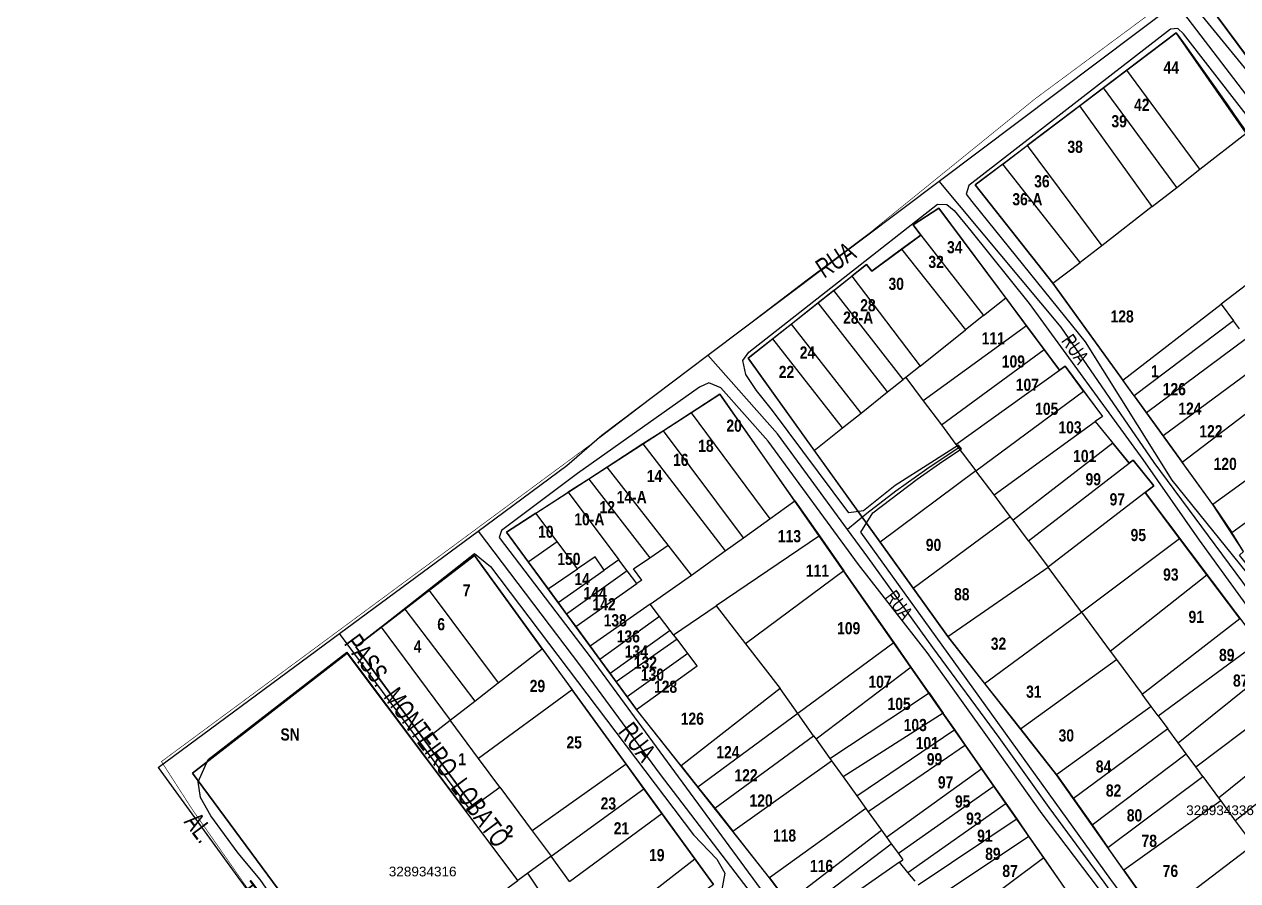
# Model space of a CAD drawing. Extents: x 206155 to 208014, y 4847439 to 4850017.
# Drawn here: x 206932.2 to 207182.6, y 4848322.2 to 4848498.9 of the extents above; entities that cross this region are included whole.
import ezdxf
from ezdxf.enums import TextEntityAlignment as Align

# ---------------------------------------------------------------- set-up
doc = ezdxf.new("R2010")
doc.units = 0
doc.header["$LTSCALE"] = 1.5
doc.header["$MEASUREMENT"] = 0
for name, color, linetype in [('CD-MALHA-LOTES', 40, 'CONTINUOUS'), ('CD_TXT_QUADRA', 7, 'CONTINUOUS'), ('LM-LIM-SETOR-FISCAL', 7, 'CONTINUOUS'), ('RU-QUADRAS', 6, 'CONTINUOUS'), ('SV-EIXO-RUA-N-PAV', 6, 'CONTINUOUS'), ('SV-RUA-NAO-PAV-S-GUIA-C-GUIA', 7, 'CONTINUOUS'), ('SV-RUA-PAVIM-S-GUIA-C-GUIA', 7, 'CONTINUOUS'), ('SV-TXT-RUA-N-PAV-S-GUIA-C-GUIA', 7, 'CONTINUOUS'), ('Th_NmrPort', 7, 'CONTINUOUS')]:
    doc.layers.add(name, color=color, linetype=linetype)
doc.styles.add('3289-34-2D_TXT$0$ARIAL', font='ARIAL.TTF')
doc.styles.add('ARIAL', font='ARIAL.TTF')
doc.styles.get("Standard").update_dxf_attribs({"font": 'swisscbo.ttf'})
doc.linetypes.add('Limite', pattern='A,20,-3,[130,ltypeshp.shx,S=6.35,R=0,X=0,Y=0],-3,20', length=46)

msp = doc.modelspace()

# ---------------------------------------------------------------- linework, layer by layer
at = {"layer": 'CD-MALHA-LOTES', "linetype": 'Continuous'}
for p, q in [((207159.67, 4848489.38), (207154.89, 4848485.77)), ((207174.76, 4848468.93), (207159.67, 4848489.38)), ((207154.89, 4848485.77), (207149.97, 4848482.04)), ((207169.99, 4848465.21), (207154.89, 4848485.77)), ((207149.97, 4848482.04), (207139.12, 4848473.83)), ((207164.93, 4848461.27), (207149.97, 4848482.04)), ((207174.76, 4848468.93), (207184.32, 4848476.38)), ((207134.08, 4848470.02), (207139.12, 4848473.83)), ((207139.12, 4848473.83), (207154.54, 4848453.17)), ((207150.09, 4848449.7), (207134.08, 4848470.02)), ((207169.99, 4848465.21), (207174.76, 4848468.93)), ((207164.93, 4848461.27), (207169.99, 4848465.21)), ((207164.93, 4848461.27), (207154.54, 4848453.17)), ((207198.5, 4848456), (207179.17, 4848441.08)), ((207117.16, 4848455.37), (207113.19, 4848452.45)), ((207117.16, 4848455.37), (207130.11, 4848438.76)), ((207154.54, 4848453.17), (207150.09, 4848449.7)), ((207113.19, 4848452.45), (207126.41, 4848435.8)), ((207144.41, 4848445.43), (207150.09, 4848449.7)), ((207099.23, 4848443.91), (207102.96, 4848446.86)), ((207102.96, 4848446.86), (207117.05, 4848428.34)), ((207099.23, 4848443.91), (207096.02, 4848441.37)), ((207113.52, 4848425.54), (207099.23, 4848443.91)), ((207144.41, 4848445.43), (207158.88, 4848425.41)), ((207096.02, 4848441.37), (207090.48, 4848437)), ((207110.32, 4848422.99), (207096.02, 4848441.37)), ((207130.11, 4848438.76), (207134.69, 4848442.41)), ((207139, 4848436.62), (207134.69, 4848442.41)), ((207158.88, 4848425.41), (207179.17, 4848441.08)), ((207179.17, 4848441.08), (207181.69, 4848437.7)), ((207130.11, 4848438.76), (207126.41, 4848435.8)), ((207090.48, 4848437), (207086.66, 4848433.98)), ((207104.86, 4848418.63), (207090.48, 4848437)), ((207117.05, 4848428.34), (207126.41, 4848435.8)), ((207139, 4848436.62), (207117.66, 4848421.18)), ((207142.65, 4848431.73), (207139, 4848436.62)), ((207181.69, 4848437.7), (207161.22, 4848422.17)), ((207182.93, 4848436.03), (207181.69, 4848437.7)), ((207101.02, 4848415.57), (207086.66, 4848433.98)), ((207184.4, 4848434.05), (207163.73, 4848418.7)), ((207121.41, 4848416.19), (207142.65, 4848431.73)), ((207145.81, 4848427.49), (207142.65, 4848431.73)), ((207117.05, 4848428.34), (207114.06, 4848425.96)), ((207187.95, 4848429.29), (207167.15, 4848413.96)), ((207114.06, 4848425.96), (207113.52, 4848425.54)), ((207114.06, 4848425.96), (207117.66, 4848421.18)), ((207124.43, 4848412.18), (207145.81, 4848427.49)), ((207110.32, 4848422.99), (207113.52, 4848425.54)), ((207128.55, 4848406.7), (207150.74, 4848423.18)), ((207150.74, 4848423.18), (207154.64, 4848417.95)), ((207161.22, 4848422.17), (207158.88, 4848425.41)), ((207171.12, 4848408.48), (207191.71, 4848424.24)), ((207104.86, 4848418.63), (207110.32, 4848422.99)), ((207117.66, 4848421.18), (207121.41, 4848416.19)), ((207161.22, 4848422.17), (207163.73, 4848418.7)), ((207069.77, 4848418.68), (207064.07, 4848415)), ((207069.77, 4848418.68), (207086.03, 4848396.79)), ((207101.02, 4848415.57), (207104.86, 4848418.63)), ((207163.73, 4848418.7), (207167.15, 4848413.96)), ((207095.18, 4848410.92), (207101.02, 4848415.57)), ((207121.41, 4848416.19), (207124.43, 4848412.18)), ((207132.31, 4848401.76), (207153.18, 4848416.88)), ((207154.64, 4848417.95), (207153.18, 4848416.88)), ((207153.18, 4848416.88), (207156.81, 4848412.43)), ((207064.07, 4848415), (207059.84, 4848412.26)), ((207080.62, 4848392.91), (207064.07, 4848415)), ((207167.15, 4848413.96), (207171.12, 4848408.48)), ((207197.74, 4848414.48), (207177.42, 4848399.76)), ((207059.84, 4848412.26), (207052.44, 4848407.48)), ((207059.84, 4848412.26), (207076.84, 4848390.19)), ((207095.18, 4848410.92), (207108.76, 4848392)), ((207124.43, 4848412.18), (207128.55, 4848406.7)), ((207156.81, 4848412.43), (207136.21, 4848396.51)), ((207160.19, 4848408.28), (207156.81, 4848412.43)), ((207139.4, 4848392.28), (207160.19, 4848408.28)), ((207177.42, 4848399.76), (207171.12, 4848408.48)), ((207181.33, 4848393.98), (207201.82, 4848408.92)), ((207052.44, 4848407.48), (207048.65, 4848405.03)), ((207065.04, 4848391.39), (207052.44, 4848407.48)), ((207128.55, 4848406.7), (207108.76, 4848392)), ((207132.31, 4848401.76), (207128.55, 4848406.7)), ((207048.65, 4848405.03), (207044.42, 4848402.29)), ((207048.65, 4848405.03), (207061.25, 4848388.79)), ((207163.48, 4848402.23), (207165.27, 4848403.61)), ((207037.76, 4848397.98), (207044.42, 4848402.29)), ((207044.42, 4848402.29), (207054.88, 4848388.37)), ((207135.63, 4848397.29), (207132.31, 4848401.76)), ((207163.48, 4848402.23), (207143.5, 4848386.91)), ((207170.58, 4848392.78), (207163.48, 4848402.23)), ((207086.03, 4848396.79), (207091.2, 4848400.51)), ((207091.2, 4848400.51), (207096.27, 4848393.32)), ((207042.13, 4848392.14), (207037.76, 4848397.98)), ((207080.62, 4848392.91), (207086.03, 4848396.79)), ((207115.58, 4848382.49), (207135.63, 4848397.29)), ((207136.21, 4848396.51), (207135.63, 4848397.29)), ((207139.4, 4848392.28), (207136.21, 4848396.51)), ((207096.27, 4848393.32), (207074.98, 4848378.86)), ((207096.27, 4848393.32), (207101.3, 4848386.12)), ((207183.79, 4848390.05), (207181.33, 4848393.98)), ((207036.19, 4848387.96), (207042.13, 4848392.14)), ((207046.35, 4848386.5), (207042.13, 4848392.14)), ((207061.25, 4848388.79), (207065.04, 4848391.39)), ((207069.89, 4848385.2), (207065.04, 4848391.39)), ((207076.84, 4848390.19), (207080.62, 4848392.91)), ((207108.76, 4848392), (207115.58, 4848382.49)), ((207139.4, 4848392.28), (207143.42, 4848386.85)), ((207150.41, 4848377.64), (207170.58, 4848392.78)), ((207176.21, 4848385.29), (207170.58, 4848392.78)), ((207050, 4848388.95), (207046.35, 4848386.5)), ((207051.86, 4848386.25), (207050, 4848388.95)), ((207054.88, 4848388.37), (207051.86, 4848386.25)), ((207056.59, 4848386.1), (207054.88, 4848388.37)), ((207057.89, 4848386.48), (207061.25, 4848388.79)), ((207069.89, 4848385.2), (207076.84, 4848390.19)), ((207036.19, 4848387.96), (207040.26, 4848382.41)), ((207040.26, 4848382.41), (207046.35, 4848386.5)), ((207042.35, 4848379.56), (207051.86, 4848386.25)), ((207056.59, 4848386.1), (207044.09, 4848377.17)), ((207058.58, 4848383.45), (207056.59, 4848386.1)), ((207059.59, 4848384.17), (207057.89, 4848386.48)), ((207101.3, 4848386.12), (207081.01, 4848371.03)), ((207111.65, 4848371.28), (207101.3, 4848386.12)), ((207122.74, 4848372.51), (207143.42, 4848386.85)), ((207143.5, 4848386.91), (207143.42, 4848386.85)), ((207150.31, 4848377.56), (207143.42, 4848386.85)), ((207045.99, 4848374.58), (207058.58, 4848383.45)), ((207059.59, 4848384.17), (207058.58, 4848383.45)), ((207061.32, 4848379.21), (207069.89, 4848385.2)), ((207156.28, 4848369.51), (207176.21, 4848385.29)), ((207182.99, 4848376.26), (207176.21, 4848385.29)), ((207015.7, 4848382.02), (207010.73, 4848378.2)), ((207015.7, 4848382.02), (207029.97, 4848362.95)), ((207040.26, 4848382.41), (207042.35, 4848379.56)), ((207115.58, 4848382.49), (207122.74, 4848372.51)), ((207010.73, 4848378.2), (207005.86, 4848374.47)), ((207010.73, 4848378.2), (207025.15, 4848359.2)), ((207042.35, 4848379.56), (207044.09, 4848377.17)), ((207061.32, 4848379.21), (207048.93, 4848370.56)), ((207063.29, 4848376.64), (207061.32, 4848379.21)), ((207066.16, 4848372.9), (207074.98, 4848378.86)), ((207074.98, 4848378.86), (207081.01, 4848371.03)), ((207044.09, 4848377.17), (207045.99, 4848374.58)), ((207063.29, 4848376.64), (207050.95, 4848367.8)), ((207065.48, 4848373.77), (207063.29, 4848376.64)), ((207130.35, 4848362.85), (207150.31, 4848377.56)), ((207150.31, 4848377.56), (207150.41, 4848377.64)), ((207150.31, 4848377.56), (207156.28, 4848369.51)), ((207162.87, 4848360.61), (207182.99, 4848376.26)), ((207005.86, 4848374.47), (207000.59, 4848370.43)), ((207005.86, 4848374.47), (207020.09, 4848355.26)), ((207045.99, 4848374.58), (207048.93, 4848370.56)), ((207065.48, 4848373.77), (207053.05, 4848364.92)), ((207066.16, 4848372.9), (207065.48, 4848373.77)), ((207048.93, 4848370.56), (207050.95, 4848367.8)), ((207066.87, 4848371.96), (207054.33, 4848363.18)), ((207066.87, 4848371.96), (207066.16, 4848372.9)), ((207069.13, 4848369.01), (207066.87, 4848371.96)), ((207081.01, 4848371.03), (207088.13, 4848361.78)), ((207111.65, 4848371.28), (207091.78, 4848356.65)), ((207115.18, 4848366.24), (207111.65, 4848371.28)), ((207122.74, 4848372.51), (207130.35, 4848362.85)), ((207166.18, 4848356.14), (207186.69, 4848371.32)), ((207023.38, 4848336.41), (206998.79, 4848369.13)), ((207000.59, 4848370.43), (207014.78, 4848351.13)), ((207029.97, 4848362.95), (207039.05, 4848370.01)), ((207039.05, 4848370.01), (207045.22, 4848361.52)), ((207069.13, 4848369.01), (207056.57, 4848360.11)), ((207071.03, 4848366.52), (207069.13, 4848369.01)), ((207156.28, 4848369.51), (207157.54, 4848367.81)), ((207050.95, 4848367.8), (207053.05, 4848364.92)), ((207058.53, 4848357.5), (207071.03, 4848366.52)), ((207115.18, 4848366.24), (207095.55, 4848351.35)), ((207118.88, 4848360.92), (207115.18, 4848366.24)), ((207137.75, 4848353.47), (207157.54, 4848367.81)), ((207157.54, 4848367.81), (207162.87, 4848360.61)), ((207170.26, 4848350.59), (207190.22, 4848366.64)), ((207053.05, 4848364.92), (207054.33, 4848363.18)), ((207054.33, 4848363.18), (207056.57, 4848360.11)), ((207025.15, 4848359.2), (207029.97, 4848362.95)), ((207045.22, 4848361.52), (207025.91, 4848347.39)), ((207056.35, 4848346.2), (207045.22, 4848361.52)), ((207088.13, 4848361.78), (207067.7, 4848345.89)), ((207091.78, 4848356.65), (207088.13, 4848361.78)), ((207098.4, 4848347.35), (207118.88, 4848360.92)), ((207118.88, 4848360.92), (207121.82, 4848356.72)), ((207130.35, 4848362.85), (207137.75, 4848353.47)), ((207164.73, 4848358.1), (207162.87, 4848360.61)), ((207173.9, 4848345.64), (207194.37, 4848361.11)), ((207020.09, 4848355.26), (207025.15, 4848359.2)), ((207164.73, 4848358.1), (207145.19, 4848344.03)), ((207166.18, 4848356.14), (207164.73, 4848358.1)), ((207067.7, 4848345.89), (207058.53, 4848357.5)), ((207091.78, 4848356.65), (207071.19, 4848341.48)), ((207095.06, 4848352.04), (207091.78, 4848356.65)), ((207121.82, 4848356.72), (207101.13, 4848343.58)), ((207124.18, 4848353.33), (207121.82, 4848356.72)), ((207166.18, 4848356.14), (207168.13, 4848353.49)), ((207178.6, 4848339.25), (207198.61, 4848355.46)), ((207014.78, 4848351.13), (207020.09, 4848355.26)), ((207025.91, 4848347.39), (207020.09, 4848355.26)), ((207103.98, 4848339.64), (207124.18, 4848353.33)), ((207126.42, 4848350.13), (207124.18, 4848353.33)), ((207137.75, 4848353.47), (207145.19, 4848344.03)), ((207168.13, 4848353.49), (207148.66, 4848339.13)), ((207170.26, 4848350.59), (207168.13, 4848353.49)), ((207014.78, 4848351.13), (207024.8, 4848337.5)), ((207074.66, 4848337.09), (207095.06, 4848352.04)), ((207095.06, 4848352.04), (207095.55, 4848351.35)), ((207095.55, 4848351.35), (207098.4, 4848347.35)), ((207171.92, 4848348.34), (207170.26, 4848350.59)), ((207202.34, 4848350.49), (207182.07, 4848334.52)), ((207126.42, 4848350.13), (207106.32, 4848336.4)), ((207129.79, 4848345.31), (207126.42, 4848350.13)), ((207152.51, 4848333.67), (207171.92, 4848348.34)), ((207173.9, 4848345.64), (207171.92, 4848348.34)), ((207030.29, 4848341.48), (207025.91, 4848347.39)), ((207056.35, 4848346.2), (207036.98, 4848332.45)), ((207060.04, 4848341.12), (207056.35, 4848346.2)), ((207067.7, 4848345.89), (207071.19, 4848341.48)), ((207078.4, 4848332.36), (207098.74, 4848346.88)), ((207098.4, 4848347.35), (207098.74, 4848346.88)), ((207098.74, 4848346.88), (207101.13, 4848343.58)), ((207175.35, 4848343.67), (207173.9, 4848345.64)), ((207101.13, 4848343.58), (207103.98, 4848339.64)), ((207110.13, 4848331.13), (207129.79, 4848345.31)), ((207132.31, 4848341.69), (207129.79, 4848345.31)), ((207155.79, 4848329.02), (207175.35, 4848343.67)), ((207175.35, 4848343.67), (207178.6, 4848339.25)), ((207024.8, 4848337.5), (207030.29, 4848341.48)), ((207030.29, 4848341.48), (207036.98, 4848332.45)), ((207040.87, 4848327.19), (207060.04, 4848341.12)), ((207063.76, 4848336), (207060.04, 4848341.12)), ((207071.19, 4848341.48), (207074.66, 4848337.09)), ((207132.31, 4848341.69), (207112.54, 4848327.8)), ((207134.79, 4848338.14), (207132.31, 4848341.69)), ((207103.98, 4848339.64), (207105.86, 4848337.04)), ((207114.47, 4848323.88), (207134.79, 4848338.14)), ((207137.04, 4848334.92), (207134.79, 4848338.14)), ((207148.66, 4848339.13), (207152.51, 4848333.67)), ((207179.07, 4848338.61), (207159.09, 4848324.33)), ((207178.6, 4848339.25), (207179.07, 4848338.61)), ((207179.07, 4848338.61), (207182.07, 4848334.52)), ((207023.38, 4848336.41), (207024.8, 4848337.5)), ((207034.02, 4848322.21), (207023.38, 4848336.41)), ((207044.7, 4848322.01), (207063.76, 4848336)), ((207070.54, 4848326.67), (207063.76, 4848336)), ((207074.66, 4848337.09), (207078.4, 4848332.36)), ((207105.86, 4848337.04), (207085.96, 4848322.78)), ((207105.86, 4848337.04), (207106.32, 4848336.4)), ((207106.32, 4848336.4), (207109.09, 4848332.58)), ((207137.04, 4848334.92), (207116.65, 4848321.24)), ((207139.48, 4848331.38), (207137.04, 4848334.92)), ((207152.51, 4848333.67), (207155.79, 4848329.02)), ((207182.07, 4848334.52), (207185.73, 4848329.54)), ((207036.98, 4848332.45), (207040.87, 4848327.19)), ((207085.96, 4848322.78), (207078.4, 4848332.36)), ((207089.72, 4848317.73), (207109.09, 4848332.58)), ((207109.09, 4848332.58), (207110.13, 4848331.13)), ((207110.13, 4848331.13), (207111.08, 4848329.79)), ((207119.37, 4848317.93), (207139.48, 4848331.38)), ((207142.56, 4848326.92), (207139.48, 4848331.38)), ((207091.65, 4848315.07), (207111.08, 4848329.79)), ((207111.08, 4848329.79), (207112.54, 4848327.8)), ((207159.09, 4848324.33), (207155.79, 4848329.02)), ((207166, 4848314.54), (207185.73, 4848329.54)), ((207040.87, 4848327.19), (207036.08, 4848323.71)), ((207044.7, 4848322.01), (207040.87, 4848327.19)), ((207051.93, 4848312.25), (207070.54, 4848326.67)), ((207074.37, 4848321.4), (207070.54, 4848326.67)), ((207112.76, 4848325.98), (207093.51, 4848312.56)), ((207112.54, 4848327.8), (207113.49, 4848326.49)), ((207112.76, 4848325.98), (207113.49, 4848326.49)), ((207114.47, 4848323.88), (207112.76, 4848325.98)), ((207123.59, 4848312.79), (207142.56, 4848326.92)), ((207148.45, 4848318.37), (207142.56, 4848326.92)), ((207036.08, 4848323.71), (207034.02, 4848322.21)), ((207049.6, 4848303.35), (207036.08, 4848323.71)), ((207116, 4848322.03), (207114.47, 4848323.88)), ((207159.09, 4848324.33), (207166, 4848314.54)), ((207031.96, 4848320.72), (207034.02, 4848322.21)), ((207085.96, 4848322.78), (207089.72, 4848317.73))]:
    msp.add_line(p, q, dxfattribs=at)
at = {"layer": 'CD-MALHA-LOTES', "linetype": 'Continuous', "flags": 128}
for points in [[(207184.52, 4848509.9), (207175.97, 4848503.65), (207184.76, 4848491.77)], [(207184.32, 4848476.38), (207169.88, 4848497.11), (207159.67, 4848489.38)], [(207134.08, 4848470.02), (207128.42, 4848465.73), (207144.41, 4848445.43)], [(207134.69, 4848442.41), (207120.88, 4848460.94), (207115.57, 4848457.49), (207117.16, 4848455.37)], [(207113.19, 4848452.45), (207107.06, 4848447.94), (207106, 4848449.26), (207102.96, 4848446.86)], [(207086.66, 4848433.98), (207081.54, 4848429.94), (207095.18, 4848410.92)], [(207150.74, 4848423.18), (207146.93, 4848428.3), (207145.81, 4848427.49)], [(207091.2, 4848400.51), (207075.69, 4848422.51), (207069.77, 4848418.68)], [(207165.27, 4848403.61), (207161.02, 4848408.92), (207160.19, 4848408.28)], [(207177.42, 4848399.76), (207177.69, 4848399.38), (207181.33, 4848393.98)], [(207037.76, 4848397.98), (207031.72, 4848394.08), (207036.19, 4848387.96)], [(207039.05, 4848370.01), (207025.09, 4848389.22), (207015.7, 4848382.02)], [(206998.79, 4848369.13), (206966.87, 4848344.37), (207015.46, 4848278.61)], [(207056.57, 4848360.11), (207057.9, 4848358.3), (207058.53, 4848357.5)], [(207145.19, 4848344.03), (207145.34, 4848343.84), (207148.66, 4848339.13)]]:
    msp.add_lwpolyline(points, dxfattribs=at)
at = {"layer": 'CD-MALHA-LOTES', "linetype": 'Continuous'}
for p in [(207096.02, 4848441.37), (207096.02, 4848441.37), (207064.07, 4848415), (207064.07, 4848415), (207052.44, 4848407.48), (207052.44, 4848407.48), (207069.89, 4848385.2), (207173.9, 4848345.64), (207114.47, 4848323.88)]:
    msp.add_point(p, dxfattribs=at)
at = {"layer": 'LM-LIM-SETOR-FISCAL', "linetype": 'Limite', "ltscale": 0.1, "const_width": 0.13, "flags": 128}
msp.add_lwpolyline([(207693.53, 4847579.56), (207661.03, 4847549.31), (207612.7, 4847504.12), (207608.58, 4847500.27), (207585.3, 4847478.55), (207576.34, 4847469.74), (207571.87, 4847465.34), (207556.36, 4847486.66), (207540.14, 4847507.78), (207531.85, 4847519.47), (207511.91, 4847545.61), (207506.17, 4847553.18), (207498.88, 4847562.81), (207463.75, 4847610.71), (207457.67, 4847619.01), (207440.44, 4847642.51), (207431.06, 4847656.73), (207427.79, 4847661.69), (207410.24, 4847685.38), (207400.06, 4847698.96), (207390.62, 4847713.26), (207368.81, 4847743.14), (207367.63, 4847745.51), (207365.1, 4847750.55), (207350.49, 4847771.92), (207340.01, 4847785.42), (207333.8, 4847793.43), (207328.91, 4847799.72), (207315.6, 4847819.35), (207310.76, 4847826.26), (207285.87, 4847860.83), (207260.72, 4847896.98), (207248.23, 4847915.4), (207242.67, 4847921.29), (207202.51, 4847892.47), (207193.03, 4847885.67), (207186.34, 4847883.83), (207169.47, 4847906.92), (207159.13, 4847921.36), (207145.03, 4847940.16), (207134.22, 4847955.66), (207130.37, 4847960.22), (207126.09, 4847965.9), (207111.59, 4847986.15), (207100.06, 4848001.48), (207090.77, 4848014.03), (207087.01, 4848019.05), (207075.04, 4848034.33), (207069.37, 4848045.04), (207069.26, 4848049.8), (207069.11, 4848053.33), (207066.5, 4848058.01), (207060.87, 4848065.4), (207031.95, 4848105.77), (207020.41, 4848120.82), (207005.92, 4848142.54), (206995.35, 4848155.22), (206982.67, 4848172.12), (206959.42, 4848202.77), (206955.58, 4848209.27), (206948.97, 4848217), (206956.28, 4848221.98), (206974.04, 4848236.91), (207015.88, 4848269.11), (207005.71, 4848281.99), (206987.16, 4848307.84), (206966.87, 4848336.83), (206960.49, 4848346.74), (207051.18, 4848413.73), (207093.59, 4848446.09), (207106.7, 4848455.88), (207140.72, 4848483.45), (207169.66, 4848504.88), (207261.26, 4848571.24), (207250.42, 4848586.92), (207233.64, 4848611.27), (207214.13, 4848640.25), (207199.66, 4848661.86), (207162.16, 4848719.72), (207148.67, 4848740.27), (207138.58, 4848756.16), (207114.21, 4848785.08), (207108.98, 4848791.97), (207099.68, 4848804.07), (207089.04, 4848833.89), (207075.28, 4848852.41), (207054.15, 4848879.42), (207034.07, 4848905.39), (207008.79, 4848936.89), (207002.49, 4848944.75), (206978.67, 4848976.02), (206968.98, 4848989.87), (206958.44, 4849004.76), (206966.26, 4849011.39), (206981.71, 4849023.09), (207002.58, 4849038.25), (207026.18, 4849059.14), (207039.09, 4849069.24), (207048.4, 4849077.1), (207033.93, 4849094.44), (207025.31, 4849104.91), (207019.34, 4849111.98), (206955.53, 4849187.19), (206739.99, 4849438.83), (206628.48, 4849357.79), (206159.3, 4849769.3), (206177.89, 4849842.97), (206311.32, 4849828.25), (206318.97, 4849888.04), (206376.86, 4849879.93), (206422.43, 4850015.06), (206474.48, 4850006.62), (206492.19, 4850011.1), (206819.81, 4849985.62), (206867.89, 4849970.66), (206761.86, 4849758.64), (206955.52, 4849737.17), (206981.38, 4849733.58), (207038.29, 4849725.23), (207070.29, 4849722.03), (207093.76, 4849719.89), (207136.42, 4849713.49), (207187.69, 4849706.67), (207206.03, 4849702.71), (207217.82, 4849703), (207238.05, 4849700.95), (207257.69, 4849697.98), (207277.63, 4849691.43), (207298.76, 4849680.12), (207307.69, 4849672.68), (207325.58, 4849647.34), (207339.6, 4849627.48), (207365.17, 4849591.27), (207375.36, 4849576.96), (207394.56, 4849549.23), (207402.02, 4849538.56), (207409.91, 4849527.9), (207417.58, 4849518.68), (207445.75, 4849483.09), (207461.51, 4849464.09), (207489.49, 4849426.56), (207512.94, 4849401.39), (207520.93, 4849386.71), (207524.83, 4849382.69), (207529.48, 4849377.88), (207540.69, 4849361.49), (207560.95, 4849335.89), (207577.23, 4849307.07), (207583.74, 4849297.42), (207628.15, 4849239.89), (207643.22, 4849219.05), (207658.02, 4849201.49), (207693.22, 4849158.83), (207705.61, 4849141.39), (207712.86, 4849133.84), (207725.65, 4849112.01), (207736.66, 4849084.67), (207739.33, 4849078.11), (207747.93, 4849059.71), (207757.22, 4849040.43), (207775.14, 4849006.28), (207791.99, 4848977.54), (207792.78, 4848975.77), (207795.96, 4848968.62), (207802.2, 4848960.18), (207825.03, 4848930.31), (207842.53, 4848910.15), (207856.41, 4848891.07), (207858.75, 4848886.94), (207866.81, 4848872.74), (207869.94, 4848867.11), (207871.77, 4848863.82), (207879.69, 4848853.91), (207882.92, 4848845.94), (207889.76, 4848830.42), (207897.96, 4848811.56), (207901.5, 4848803.37), (207910.93, 4848782.03), (207925.43, 4848746.58), (207927.76, 4848740.69), (207935.19, 4848724.84), (207938.98, 4848722.35), (207951.29, 4848714.3), (207953.61, 4848706.94), (207955.87, 4848700.21), (207959.42, 4848694.96), (207980.21, 4848656.63), (207983.23, 4848650.23), (207987.97, 4848639.65), (207991.98, 4848624.34), (207992.34, 4848618.14), (207992.71, 4848609.76), (207992.35, 4848598.91), (207989.51, 4848588.21), (207986.21, 4848576.49), (207981.13, 4848552.93), (207979.22, 4848544.32), (207974.12, 4848527.55), (207970.47, 4848512.96), (207968.53, 4848505.21), (207962.87, 4848484.57), (207961.77, 4848475.9), (207962.44, 4848471.73), (207962.76, 4848468.22), (207963.58, 4848460.32), (207965.62, 4848437.71), (207970.3, 4848417.74), (207973.97, 4848405.11), (207979.52, 4848388.8), (207983.37, 4848372.15), (207985.88, 4848361.34), (207994.8, 4848328.69), (207998.94, 4848313.63), (208000.94, 4848308.61), (208001.28, 4848301.24), (208004.29, 4848290.86), (208006.08, 4848286.4), (208007.64, 4848282.49), (208010.65, 4848271.5), (208010.53, 4848262.57), (208009.71, 4848251.17), (208006.89, 4848242.28), (208002.27, 4848228.55), (207997.36, 4848212.8), (207991.07, 4848194.77), (207987.4, 4848183.31), (207984.51, 4848174.56), (207981.76, 4848167.44), (207976.41, 4848152.41), (207973.09, 4848141.61), (207967.4, 4848130.11), (207964.22, 4848121.42), (207961.45, 4848112.84), (207955.63, 4848098.17), (207952.19, 4848088.84), (207947.6, 4848075.6), (207943.28, 4848060.34), (207938.8, 4848047.89), (207935.95, 4848038.31), (207931.75, 4848023.44), (207924.02, 4847983.95), (207922.67, 4847973.36), (207921, 4847963.57), (207920.32, 4847960.19), (207917.77, 4847945.28), (207916.42, 4847941.01), (207910.26, 4847922.04), (207901.41, 4847892.98), (207897.62, 4847878.65), (207892.25, 4847865.58), (207878.3, 4847837.34), (207872.42, 4847829.43), (207870.47, 4847825.73), (207866.98, 4847818.64), (207853.99, 4847795.84), (207843.32, 4847778.24), (207832.06, 4847762.95), (207814.75, 4847736.4), (207805.8, 4847721.97), (207788.79, 4847698.98), (207782.07, 4847685.13), (207771.56, 4847663.44), (207770.16, 4847648.29), (207754.59, 4847638.36), (207743.55, 4847627.73)], close=True, dxfattribs=at)
at = {"layer": 'RU-QUADRAS', "color": 6, "linetype": 'Continuous'}
for points in [[(207175.97, 4848503.65), (207216.55, 4848533.31), (207247.05, 4848491.28), (207247.91, 4848491.92), (207261.67, 4848472.26), (207262.74, 4848473.02), (207289.7, 4848433.28, -0.007776), (207368.07, 4848326.72), (207329.42, 4848298.74, -0.016949), (207299.23, 4848335.46), (207244.92, 4848411.13), (207220.6, 4848443.77), (207196.96, 4848477.75), (207195.78, 4848476.87)], [(207128.42, 4848465.73), (207169.88, 4848497.11, -0.012584), (207216.78, 4848428.28), (207218.19, 4848429.29), (207226.56, 4848418.15), (207225.58, 4848417.46), (207246.94, 4848388.62), (207247.77, 4848389.19, 0.012114), (207318.88, 4848291.63, -0.024659), (207279.44, 4848261), (207235.25, 4848320.22), (207221.06, 4848340.08), (207220.29, 4848339.51), (207210.25, 4848352.51), (207211.39, 4848353.15), (207186.81, 4848386.29), (207185.87, 4848385.62), (207182.9, 4848389.34), (207183.79, 4848390.05), (207177.42, 4848399.76), (207144.41, 4848445.43)], [(207081.54, 4848429.94), (207106, 4848449.26), (207107.06, 4848447.94), (207117.16, 4848455.37), (207115.57, 4848457.49), (207120.88, 4848460.94), (207145.81, 4848427.49), (207146.93, 4848428.3), (207154.64, 4848417.95), (207153.18, 4848416.88), (207160.19, 4848408.28), (207161.02, 4848408.92), (207165.27, 4848403.61), (207163.48, 4848402.23), (207223.78, 4848322.14), (207234.24, 4848306.66), (207271.48, 4848256.63), (207260.86, 4848249.46), (207261.64, 4848248.41), (207230.54, 4848227.01, 0.004824), (207165.95, 4848314.6), (207145.19, 4848344.03), (207122.74, 4848372.51)]]:
    msp.add_lwpolyline(points, format="xyb", close=True, dxfattribs=at)
msp.add_lwpolyline([(207209.59, 4848157.83), (207172.39, 4848209.36), (207118.76, 4848278.67), (207085.96, 4848322.78), (207058.53, 4848357.5), (207031.72, 4848394.08), (207075.69, 4848422.51), (207153.26, 4848311.4), (207154.48, 4848312.2), (207192.07, 4848264.63)], dxfattribs=at)
msp.add_lwpolyline([(206966.87, 4848344.37), (206998.79, 4848369.13), (207023.38, 4848336.41), (207024.8, 4848337.5), (207000.59, 4848370.43), (207025.09, 4848389.22), (207074.37, 4848321.4), (207038.69, 4848295.4), (207039.3, 4848294.4), (207015.46, 4848278.61)], close=True, dxfattribs=at)
at = {"layer": 'SV-EIXO-RUA-N-PAV'}
for p, q in [((207120.99, 4848466.51), (207169.77, 4848503.23)), ((207073.25, 4848430.56), (207120.99, 4848466.51)), ((207051.36, 4848414.08), (207073.25, 4848430.56)), ((207044.16, 4848407.84), (207051.36, 4848414.08)), ((207025.82, 4848394.29), (207044.16, 4848407.84)), ((206997.24, 4848373.17), (207025.82, 4848394.29)), ((206959.84, 4848345.53), (206997.24, 4848373.17))]:
    msp.add_line(p, q, dxfattribs=at)
for points in [[(207169.77, 4848503.23), (207203.94, 4848458.64), (207215.28, 4848443.79), (207227, 4848424.25), (207232.86, 4848414.87), (207239.51, 4848407.05), (207245.76, 4848400.8), (207253.57, 4848389.47), (207262.17, 4848376.57), (207270.77, 4848365.63), (207279.76, 4848352.73), (207290.7, 4848339.06), (207300.08, 4848326.94), (207320.01, 4848300.17), (207325.87, 4848292.75), (207326.75, 4848291.03), (207329.58, 4848285.52), (207408.52, 4848182.74), (207429.62, 4848152.65), (207454.24, 4848119.83), (207465.97, 4848104.39), (207469.22, 4848095.17)], [(207422.39, 4848060.12), (207381.92, 4848116.16), (207337.09, 4848176.54), (207295.46, 4848230.06), (207277.66, 4848254.88), (207273.96, 4848260.02), (207238.74, 4848308.05), (207208.78, 4848348.08), (207183.62, 4848383.76), (207165.32, 4848408.46), (207146.11, 4848436.36), (207120.99, 4848466.51)], [(207187.92, 4848277.18), (207176.98, 4848291.83), (207166.72, 4848305.41), (207155, 4848321.83), (207143.66, 4848337.26), (207133.31, 4848351.72), (207119.63, 4848370.28), (207106.27, 4848388.89), (207102.07, 4848394.63), (207087.58, 4848414.38), (207073.25, 4848430.56)], [(207125.3, 4848411.65), (207118.39, 4848407.08), (207112, 4848402.51), (207106.01, 4848397.95), (207102.07, 4848394.63)], [(207025.82, 4848394.29), (207046.99, 4848366.44), (207063.4, 4848344.04), (207081.51, 4848320.41), (207081.88, 4848319.93), (207105.73, 4848288.13), (207115.9, 4848275.32), (207125.83, 4848262.81), (207148.03, 4848234.53), (207149.91, 4848232.14), (207176.26, 4848198.3), (207184.39, 4848186.99)], [(207024.08, 4848336.96), (206997.24, 4848373.17)], [(206959.84, 4848345.53), (206976.22, 4848322.91), (206987.35, 4848307.87), (206991.25, 4848300.63), (206993.29, 4848297.45), (206995.71, 4848293.67), (207007.4, 4848279.75), (207016.29, 4848273.95)]]:
    msp.add_lwpolyline(points, dxfattribs=at)
at = {"layer": 'SV-RUA-NAO-PAV-S-GUIA-C-GUIA', "flags": 128}
for points in [[(207221.01, 4848529.33), (207252.93, 4848485.92), (207266.24, 4848468.79), (207275.91, 4848455.96), (207290.47, 4848436.63), (207329.76, 4848383.33), (207355.96, 4848348.83), (207370.89, 4848328.35), (207371.14, 4848326.57), (207369.96, 4848324.92), (207366.99, 4848322.95), (207328.71, 4848297.16), (207327.37, 4848296.6), (207325.55, 4848296.78), (207324.01, 4848298.54), (207288.13, 4848347.1), (207269.4, 4848371.52), (207249.65, 4848398), (207233.87, 4848416.6), (207221.82, 4848437.38), (207209.25, 4848456.07), (207206.03, 4848460.86), (207184.57, 4848489.17), (207175.33, 4848500.51)], [(207199.82, 4848460.22), (207171.39, 4848496.9), (207170.22, 4848497.98), (207168.67, 4848497.87), (207156.17, 4848488.17), (207127.08, 4848465.59), (207126.5, 4848463.8), (207127.67, 4848462.26), (207132.57, 4848456.21), (207151.06, 4848433.33), (207169, 4848404.78), (207187.19, 4848382.23)], [(207201.09, 4848261.81), (207156.4, 4848322.43), (207104.81, 4848394.09), (207107.25, 4848398.07), (207116.4, 4848404.97), (207121.75, 4848408.73), (207125.54, 4848411.23), (207124.92, 4848412.03), (207119.22, 4848408.35), (207111.9, 4848403.7), (207105.37, 4848398.45), (207102.32, 4848398.03), (207086.58, 4848419.19), (207083.28, 4848423.29), (207081.07, 4848426.59), (207080.43, 4848429.46), (207081.71, 4848431.22), (207120.62, 4848461.75), (207122.57, 4848461.65), (207124.06, 4848460.44), (207127.47, 4848456.21), (207139.55, 4848441.25), (207162.98, 4848409.09), (207174.59, 4848392.41), (207185.12, 4848377.91)], [(207187.1, 4848275.93), (207176.3, 4848290.22), (207165.5, 4848304.18), (207153.82, 4848320.59), (207142.21, 4848335.98), (207131.96, 4848350.39), (207118.47, 4848369.22), (207104.31, 4848387.41), (207085.67, 4848412.84), (207075.91, 4848423.85), (207073.47, 4848424.89), (207071.52, 4848423.96), (207046.37, 4848406.16)], [(207030.19, 4848392.97), (207049.15, 4848368.05), (207065.57, 4848345.62), (207084.01, 4848320.53), (207107.1, 4848289.24), (207127.07, 4848263.74), (207152.37, 4848231.87), (207178.12, 4848198.39), (207195.45, 4848173.82)], [(207025.09, 4848389.65), (207028.4, 4848386.97), (207070.27, 4848331.61), (207075.1, 4848326.62), (207076.75, 4848323.72), (207076.04, 4848319.97), (207071.08, 4848315.25), (207035.24, 4848290.48), (207027.85, 4848284.85), (207019.13, 4848282.73), (207012.62, 4848281.83), (207005.5, 4848285.5), (206992.42, 4848302.65), (206990.63, 4848307.83), (206985.53, 4848315.66), (206980.86, 4848322.43), (206976.3, 4848327.84), (206970.65, 4848335.56), (206968.55, 4848339.31), (206968.1, 4848342.58), (206970.11, 4848347.17)]]:
    msp.add_lwpolyline(points, dxfattribs=at)
at = {"layer": 'SV-RUA-PAVIM-S-GUIA-C-GUIA', "flags": 128}
for points in [[(207046.37, 4848406.16), (207030.63, 4848394.39), (207030.19, 4848392.97)], [(207000.59, 4848370.43), (207025.09, 4848389.65)], [(206970.11, 4848347.17), (206998.74, 4848369.29), (207023.38, 4848336.41), (207024.8, 4848337.5), (207014.78, 4848351.13), (207000.59, 4848370.43)]]:
    msp.add_lwpolyline(points, dxfattribs=at)

# ---------------------------------------------------------------- texts
at = {"layer": 'CD_TXT_QUADRA', "linetype": 'Continuous', "style": 'ARIAL'}
for s, p in [('328934336', (207178.92, 4848336.69)), ('328934316', (207014.39, 4848324.05))]:
    msp.add_text(s, height=2, dxfattribs=at).set_placement(p, align=Align.MIDDLE)
at = {"layer": 'SV-TXT-RUA-N-PAV-S-GUIA-C-GUIA', "width": 0.7}
for s, height, rotation, style, p in [('RUA', 4, 33, 'ARIAL', (207097.22, 4848446.34)), ('RUA', 3, 305, 'ARIAL', (207146.04, 4848433.51)), ('RUA', 3, 307, 'ARIAL', (207109.61, 4848380.59)), ('PASS.  MONTEIRO  LOBATO', 4, 306.5246, '3289-34-2D_TXT$0$ARIAL', (206998.02, 4848371.08)), ('RUA', 4, 308, 'ARIAL', (207054.58, 4848352.82)), ('AL.           TAPAJÓS', 4, 307, 'ARIAL', (206965, 4848334.25))]:
    msp.add_text(s, height=height, rotation=rotation, dxfattribs=dict(at, style=style)).set_placement(p)
at = {"layer": 'Th_NmrPort', "color": 1}
for s, p in [('44', (207167.25, 4848489.94)), ('42', (207161.18, 4848482.23)), ('39', (207156.51, 4848478.85)), ('38', (207147.43, 4848473.58)), ('36', (207140.57, 4848466.46)), ('36-A', (207136.06, 4848462.76)), ('34', (207122.58, 4848452.86)), ('32', (207118.74, 4848449.83)), ('30', (207110.51, 4848445.3)), ('28', (207104.67, 4848440.88)), ('28-A', (207101.15, 4848438.32)), ('128', (207156.33, 4848438.58)), ('111', (207129.73, 4848434.07)), ('24', (207092.19, 4848431.13)), ('22', (207087.87, 4848427.13)), ('109', (207133.89, 4848429.28)), ('1', (207164.67, 4848427.27)), ('107', (207136.77, 4848424.48)), ('126', (207167.09, 4848423.58)), ('105', (207140.77, 4848419.53)), ('124', (207170.31, 4848419.55)), ('20', (207077.06, 4848416.04)), ('103', (207145.57, 4848415.69)), ('122', (207174.65, 4848414.89)), ('18', (207071.24, 4848411.89)), ('101', (207148.61, 4848409.78)), ('16', (207066.05, 4848408.98)), ('120', (207177.59, 4848408.16)), ('14', (207060.65, 4848405.66)), ('99', (207151.17, 4848404.98)), ('14-A', (207054.41, 4848401.3)), ('97', (207156.14, 4848400.84)), ('12', (207050.88, 4848399.22)), ('10-A', (207045.68, 4848396.73)), ('10', (207038.22, 4848394.16)), ('113', (207087.68, 4848393.25)), ('95', (207160.47, 4848393.48)), ('90', (207118.21, 4848391.44)), ('150', (207042.17, 4848388.55)), ('14', (207045.7, 4848384.4)), ('111', (207093.46, 4848386.13)), ('93', (207167.17, 4848385.32)), ('7', (207022.67, 4848382.08)), ('144', (207047.57, 4848381.49)), ('88', (207124.04, 4848381.25)), ('142', (207049.44, 4848379.21)), ('6', (207017.41, 4848375.07)), ('138', (207051.73, 4848375.88)), ('109', (207099.91, 4848374.25)), ('91', (207172.42, 4848376.59)), ('136', (207054.43, 4848372.56)), ('4', (207012.54, 4848370.48)), ('134', (207056.09, 4848369.45)), ('32', (207131.62, 4848371.06)), ('132', (207057.96, 4848367.16)), ('89', (207178.71, 4848368.73)), ('130', (207059.42, 4848364.67)), ('29', (207036.48, 4848362.33)), ('128', (207062.12, 4848362.18)), ('107', (207106.36, 4848363.21)), ('87', (207181.59, 4848363.45)), ('31', (207138.9, 4848361.16)), ('105', (207110.31, 4848358.64)), ('126', (207067.64, 4848355.58)), ('103', (207113.63, 4848354.28)), ('SN', (206985.05, 4848352.33)), ('30', (207145.61, 4848352.13)), ('25', (207044.06, 4848350.7)), ('101', (207116.12, 4848350.55)), ('1', (207021.74, 4848347.22)), ('124', (207074.98, 4848348.68)), ('99', (207118.41, 4848347.22)), ('84', (207153.28, 4848345.71)), ('122', (207078.72, 4848343.9)), ('97', (207120.7, 4848342.45)), ('82', (207155.36, 4848340.76)), ('23', (207051.11, 4848338.1)), ('120', (207081.83, 4848338.71)), ('95', (207124.23, 4848338.5)), ('93', (207126.52, 4848334.97)), ('80', (207159.68, 4848335.64)), ('2', (207031.49, 4848332.34)), ('21', (207053.81, 4848332.96)), ('118', (207086.67, 4848331.48)), ('91', (207128.8, 4848331.44)), ('78', (207162.72, 4848330.39)), ('19', (207061.11, 4848327.45)), ('89', (207130.46, 4848327.7)), ('116', (207094.3, 4848325.21)), ('87', (207134, 4848324.17)), ('76', (207167.09, 4848324.18))]:
    msp.add_text(s, height=2.5, dxfattribs=at).set_placement(p, align=Align.MIDDLE_LEFT)

doc.saveas('drawing.dxf')
